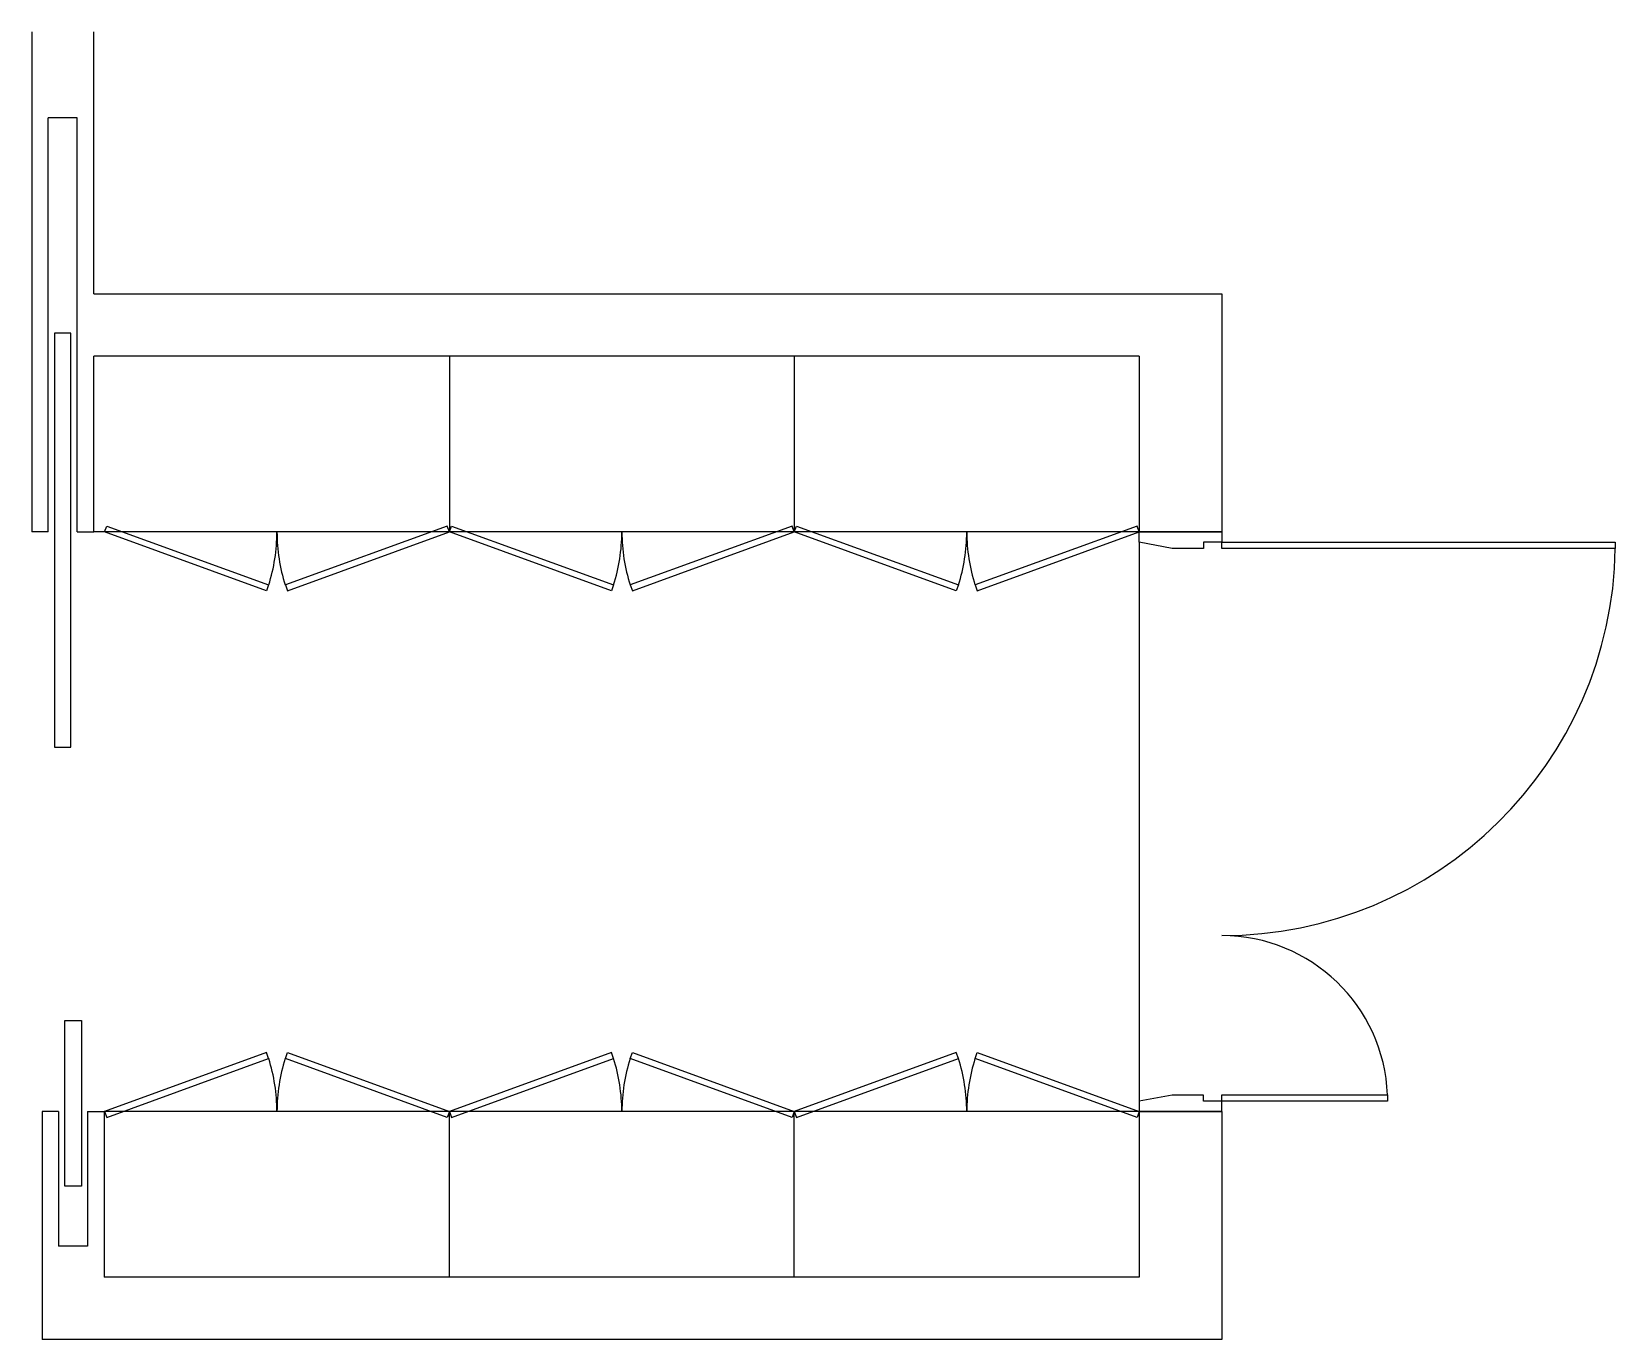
# Model space of a CAD drawing. Header units: millimetres. Extents: x -26529 to -22704, y 2439 to 5597.
import ezdxf

# ---------------------------------------------------------------- set-up
doc = ezdxf.new("R2010")
doc.units = ezdxf.units.MM
for name, color, linetype in [('DOOR', 4, 'Continuous'), ('FURN', 4, 'Continuous'), ('WALL', 7, 'Continuous'), ('WINDOW', 5, 'Continuous')]:
    doc.layers.add(name, color=color, linetype=linetype)

msp = doc.modelspace()

# ---------------------------------------------------------------- linework, layer by layer
at = {"layer": 'DOOR'}
for p, q in [((-23853.6, 4388.9), (-23662.9, 4388.9)), ((-23853.6, 2988.9), (-23662.9, 2988.9))]:
    msp.add_line(p, q, dxfattribs=at)
for points in [[(-23673.6, 4388.9), (-23653.6, 4388.9), (-23653.6, 4363.9), (-23698.6, 4363.9), (-23698.6, 4348.9), (-23773.6, 4348.9), (-23853.6, 4363.9), (-23853.6, 4388.9), (-23788.6, 4388.9)], [(-23673.6, 2988.9), (-23653.6, 2988.9), (-23653.6, 3013.9), (-23698.6, 3013.9), (-23698.6, 3028.9), (-23773.6, 3028.9), (-23853.6, 3013.9), (-23853.6, 2988.9), (-23788.6, 2988.9)]]:
    msp.add_lwpolyline(points, dxfattribs=at)
for points in [[(-22703.6, 4348.7), (-23653.6, 4348.7), (-23653.6, 4363.9), (-22703.6, 4363.9)], [(-23253.9, 3013.9), (-23653.6, 3013.9), (-23653.6, 3029.2), (-23253.9, 3029.2)]]:
    msp.add_lwpolyline(points, close=True, dxfattribs=at)
at = {"layer": 'FURN'}
for p, q in [((-25519.6, 4813.9), (-25519.6, 4388.9)), ((-24686.6, 4813.9), (-24686.6, 4388.9)), ((-23853.6, 4388.9), (-26378.6, 4388.9)), ((-23853.6, 4363.9), (-23853.6, 3013.9)), ((-23853.6, 2988.9), (-26353.6, 2988.9)), ((-25519.6, 2588.9), (-25519.6, 2988.9)), ((-24686.6, 2588.9), (-24686.6, 2988.9))]:
    msp.add_line(p, q, dxfattribs=at)
for points in [[(-25961.5, 4246.6), (-26352.6, 4388.9), (-26347.4, 4403.3), (-25956.2, 4260.9)], [(-25910.7, 4246.6), (-25519.6, 4388.9), (-25524.8, 4403.3), (-25915.9, 4260.9)], [(-25128.5, 4246.6), (-25519.6, 4388.9), (-25514.4, 4403.3), (-25123.2, 4260.9)], [(-25077.7, 4246.6), (-24686.6, 4388.9), (-24691.8, 4403.3), (-25082.9, 4260.9)], [(-24295.5, 4246.6), (-24686.6, 4388.9), (-24681.4, 4403.3), (-24290.2, 4260.9)], [(-24244.7, 4246.6), (-23853.6, 4388.9), (-23858.8, 4403.3), (-24249.9, 4260.9)], [(-25961.5, 3131.3), (-26352.6, 2988.9), (-26347.4, 2974.6), (-25956.2, 3116.9)], [(-25910.7, 3131.3), (-25519.6, 2988.9), (-25524.8, 2974.6), (-25915.9, 3116.9)], [(-25128.5, 3131.3), (-25519.6, 2988.9), (-25514.4, 2974.6), (-25123.2, 3116.9)], [(-25077.7, 3131.3), (-24686.6, 2988.9), (-24691.8, 2974.6), (-25082.9, 3116.9)], [(-24295.5, 3131.3), (-24686.6, 2988.9), (-24681.4, 2974.6), (-24290.2, 3116.9)], [(-24244.7, 3131.3), (-23853.6, 2988.9), (-23858.8, 2974.6), (-24249.9, 3116.9)]]:
    msp.add_lwpolyline(points, close=True, dxfattribs=at)
for centre, radius, start, end in [((-26366, 4390.1), 429.9, 342.5009, 359.8435), ((-25506.2, 4390.1), 429.9, 180.1565, 197.4991), ((-25533, 4390.1), 429.9, 342.5009, 359.8435), ((-24673.2, 4390.1), 429.9, 180.1565, 197.4991), ((-24700, 4390.1), 429.9, 342.5009, 359.8435), ((-23840.2, 4390.1), 429.9, 180.1565, 197.4991), ((-23653.7, 4364.2), 950.2, 270.0054, 359.0661), ((-23653.6, 3013.9), 400, 2.1881, 90), ((-26366, 2987.8), 429.9, 0.1565, 17.4991), ((-25506.2, 2987.8), 429.9, 162.5009, 179.8435), ((-25533, 2987.8), 429.9, 0.1565, 17.4991), ((-24673.2, 2987.8), 429.9, 162.5009, 179.8435), ((-24700, 2987.8), 429.9, 0.1565, 17.4991), ((-23840.2, 2987.8), 429.9, 162.5009, 179.8435)]:
    msp.add_arc(centre, radius, start, end, dxfattribs=at)
at = {"layer": 'WALL'}
for p, q in [((-26528.6, 5597.2), (-26528.6, 4388.9)), ((-26378.6, 4963.9), (-26378.6, 5597.2)), ((-26378.6, 4963.9), (-23653.6, 4963.9)), ((-23653.6, 4963.9), (-23653.6, 4388.9)), ((-23853.6, 4813.9), (-26378.6, 4813.9)), ((-26378.6, 4388.9), (-26378.6, 4813.9)), ((-23853.6, 4813.9), (-23853.6, 4388.9)), ((-23853.6, 4388.9), (-23653.6, 4388.9)), ((-23653.6, 4388.9), (-23853.6, 4388.9)), ((-23853.6, 4388.9), (-23653.6, 4388.9)), ((-26503.6, 2988.9), (-26503.6, 2438.9)), ((-26353.6, 2988.9), (-26353.6, 2588.9)), ((-23853.6, 2988.9), (-23653.6, 2988.9)), ((-23853.6, 2988.9), (-23853.6, 2588.9)), ((-23653.6, 2988.9), (-23853.6, 2988.9)), ((-23653.6, 2988.9), (-23853.6, 2988.9)), ((-23653.6, 2988.9), (-23653.6, 2438.9)), ((-23853.6, 2588.9), (-26353.6, 2588.9)), ((-23653.6, 2438.9), (-26503.6, 2438.9))]:
    msp.add_line(p, q, dxfattribs=at)
at = {"layer": 'WINDOW'}
for p, q in [((-26488.6, 4388.9), (-26488.6, 5388.9)), ((-26418.6, 5388.9), (-26488.6, 5388.9)), ((-26418.6, 4388.9), (-26418.6, 5388.9)), ((-26488.6, 4388.9), (-26528.6, 4388.9)), ((-26418.6, 4388.9), (-26378.6, 4388.9)), ((-26463.6, 2988.9), (-26503.6, 2988.9)), ((-26463.6, 2988.9), (-26463.6, 2663.9)), ((-26393.6, 2988.9), (-26393.6, 2663.9)), ((-26393.6, 2988.9), (-26353.6, 2988.9)), ((-26393.6, 2663.9), (-26463.6, 2663.9))]:
    msp.add_line(p, q, dxfattribs=at)
for points in [[(-26433.6, 4868.9), (-26473.6, 4868.9), (-26473.6, 3868.9), (-26433.6, 3868.9)], [(-26408.6, 2808.9), (-26448.6, 2808.9), (-26448.6, 3208.9), (-26408.6, 3208.9)]]:
    msp.add_lwpolyline(points, close=True, dxfattribs=at)

doc.saveas('drawing.dxf')
